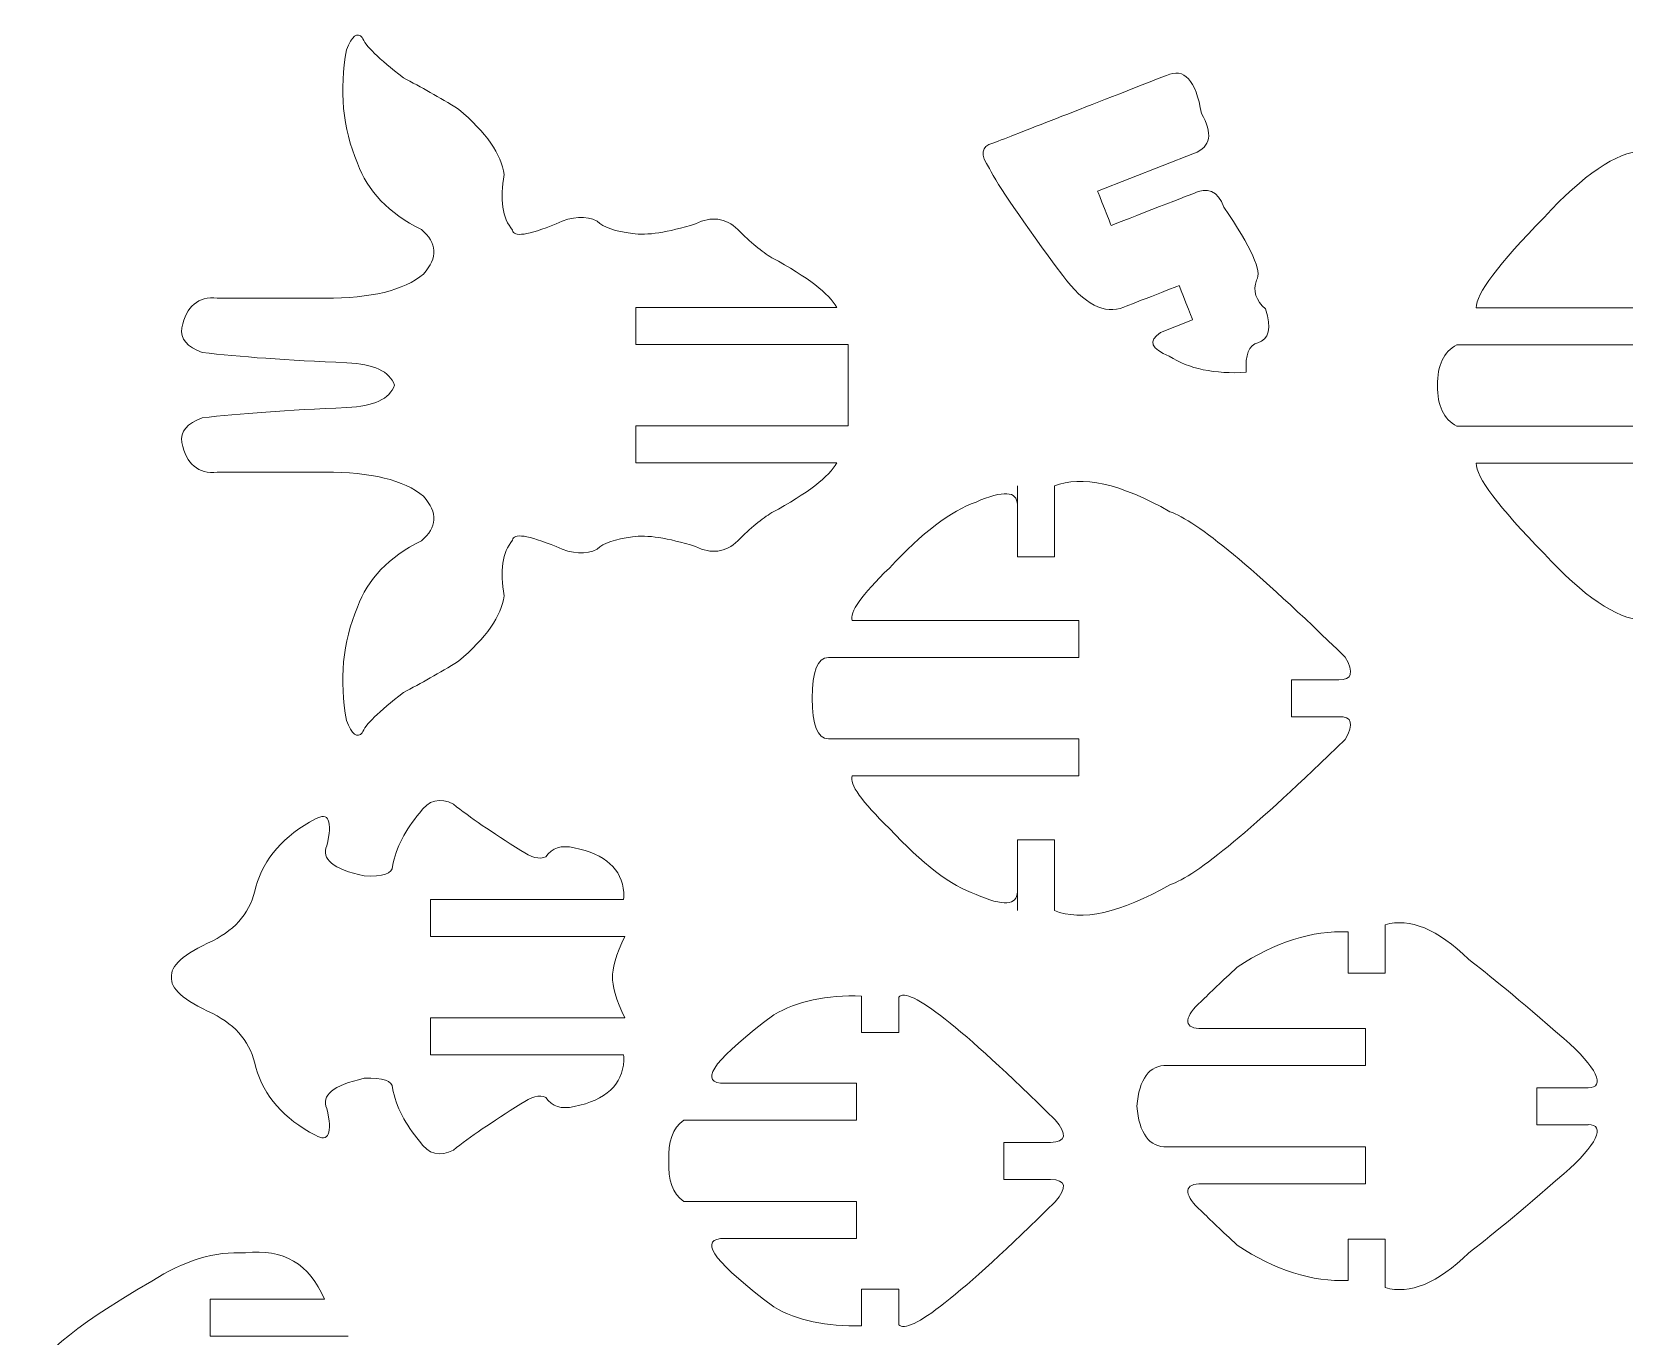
# Model space of a CAD drawing. Header units: inches. Extents: x -299 to 294, y -109 to 223.
# Drawn here: x -299.5 to -179.3, y -45.2 to 53.3 of the extents above; entities that cross this region are included whole.
import ezdxf

# ---------------------------------------------------------------- set-up
doc = ezdxf.new("R2010")
doc.units = ezdxf.units.IN
doc.header["$MEASUREMENT"] = 0
doc.layers.add('Layer 1', color=7, linetype='Continuous')

msp = doc.modelspace()

# ---------------------------------------------------------------- linework, layer by layer
at = {"layer": 'Layer 1', "color": 1, "lineweight": 9}
for points, knots in [([(-238.7264, 32.4948), (-239.2918, 33.5454), (-240.9235, 34.7986), (-243.6221, 36.2545), (-243.6221, 36.2545), (-244.3815, 36.706), (-245.2377, 37.4155), (-246.191, 38.3829), (-246.191, 38.3829), (-247.128, 39.2699), (-248.1944, 39.4151), (-249.3901, 38.8184), (-249.3901, 38.8184), (-251.4907, 38.1574), (-253.0741, 37.9154), (-254.1404, 38.0926), (-254.1404, 38.0926), (-255.4492, 38.2377), (-256.3378, 38.5442), (-256.8065, 39.0118), (-256.8065, 39.0118), (-257.6466, 39.4634), (-258.6807, 39.399), (-259.9084, 38.8184), (-259.9084, 38.8184), (-262.0412, 37.9476), (-263.1398, 37.7862), (-263.2045, 38.3346), (-263.2045, 38.3346), (-263.9641, 39.2536), (-264.174, 40.6565), (-263.8346, 42.5433), (-263.8346, 42.5433), (-264.0448, 44.0593), (-265.192, 45.7039), (-267.2761, 47.4776), (-267.2761, 47.4776), (-268.7303, 48.3644), (-270.1198, 49.1546), (-271.4447, 49.848), (-271.4447, 49.848), (-273.3191, 51.2834), (-274.3531, 52.2991), (-274.5468, 52.8957), (-274.5468, 52.8957), (-274.9267, 53.3117), (-275.3225, 52.9988), (-275.7344, 51.9572), (-275.7344, 51.9572), (-276.2999, 48.9097), (-276.0253, 46.0553), (-274.9104, 43.3946), (-274.9104, 43.3946), (-274.1592, 41.2856), (-272.5514, 39.6148), (-270.0874, 38.3829), (-270.0874, 38.3829), (-268.8839, 37.38), (-268.8273, 36.261), (-269.9179, 35.0255), (-269.9179, 35.0255), (-271.4125, 33.7872), (-273.8927, 33.1809), (-277.3583, 33.2068), (-277.3583, 33.2068), (-280.0726, 33.2068), (-282.787, 33.2068), (-285.5017, 33.2068), (-285.5017, 33.2068), (-286.9394, 33.3486), (-287.8279, 32.6003), (-288.1673, 30.9619), (-288.1673, 30.9619), (-288.2887, 30.1318), (-287.7797, 29.5107), (-286.6404, 29.0996), (-286.6404, 29.0996), (-283.8535, 28.7724), (-280.2101, 28.5127), (-275.7102, 28.3208), (-275.7102, 28.3208), (-273.6746, 28.2387), (-272.4789, 27.6758), (-272.1232, 26.6324)], [0, 0, 0, 0, 0.04761905, 0.04761905, 0.04761905, 0.04761906, 0.0952381, 0.0952381, 0.0952381, 0.09523811, 0.14285714, 0.14285714, 0.14285714, 0.14285715, 0.19047619, 0.19047619, 0.19047619, 0.1904762, 0.23809524, 0.23809524, 0.23809524, 0.23809525, 0.28571429, 0.28571429, 0.28571429, 0.2857143, 0.33333333, 0.33333333, 0.33333333, 0.33333334, 0.38095238, 0.38095238, 0.38095238, 0.38095239, 0.42857143, 0.42857143, 0.42857143, 0.42857144, 0.47619048, 0.47619048, 0.47619048, 0.47619049, 0.52380952, 0.52380952, 0.52380952, 0.52380953, 0.57142857, 0.57142857, 0.57142857, 0.57142858, 0.61904762, 0.61904762, 0.61904762, 0.61904763, 0.66666667, 0.66666667, 0.66666667, 0.66666668, 0.71428571, 0.71428571, 0.71428571, 0.71428572, 0.76190476, 0.76190476, 0.76190476, 0.76190477, 0.80952381, 0.80952381, 0.80952381, 0.80952382, 0.85714286, 0.85714286, 0.85714286, 0.85714287, 0.9047619, 0.9047619, 0.9047619, 0.90476191, 0.95238095, 0.95238095, 0.95238095, 0.95238096, 1, 1, 1, 1]), ([(-217.0528, 32.5225), (-218.4974, 31.9424), (-220.0349, 32.7379), (-221.6643, 34.9094), (-221.6643, 34.9094), (-224.7343, 39.0535), (-226.5762, 41.7464), (-227.19, 42.9882), (-227.19, 42.9882), (-227.9221, 44.0274), (-227.8365, 44.665), (-226.9329, 44.9007)], [0, 0, 0, 0, 0.33333333, 0.33333333, 0.33333333, 0.33333334, 0.66666667, 0.66666667, 0.66666667, 0.66666668, 1, 1, 1, 1]), ([(-211.7237, 44.1394), (-211.7237, 44.1394), (-219.0252, 41.2862), (-219.0252, 41.2862), (-219.0252, 41.2862), (-219.0252, 41.2862), (-218.0083, 38.684), (-218.0083, 38.684), (-218.0083, 38.684), (-218.0083, 38.684), (-211.85, 41.0906), (-211.85, 41.0906)], [0, 0, 0, 0, 0.33333333, 0.33333333, 0.33333333, 0.33333334, 0.66666667, 0.66666667, 0.66666667, 0.66666668, 1, 1, 1, 1]), ([(-177.9014, 44.3333), (-179.882, 44.2042), (-182.3516, 42.5272), (-185.3106, 39.3021), (-185.3106, 39.3021), (-188.7684, 35.7744), (-190.4811, 33.4971), (-190.4486, 32.4706)], [0, 0, 0, 0, 0.5, 0.5, 0.5, 0.50000001, 1, 1, 1, 1]), ([(-207.8015, 27.6047), (-207.8984, 28.9268), (-207.6075, 29.6685), (-206.929, 29.8299), (-206.929, 29.8299), (-206.0891, 30.0717), (-205.8948, 30.9267), (-206.3474, 32.3938), (-206.3474, 32.3938), (-207.0907, 33.0226), (-207.3167, 33.7483), (-207.0258, 34.5708), (-207.0258, 34.5708), (-206.5898, 35.1834), (-207.4136, 37.0219), (-209.4977, 40.0857)], [0, 0, 0, 0, 0.25, 0.25, 0.25, 0.25000001, 0.5, 0.5, 0.5, 0.50000001, 0.75, 0.75, 0.75, 0.75000001, 1, 1, 1, 1]), ([(-214.2859, 30.6038), (-214.2859, 30.6038), (-211.8561, 31.5535), (-211.8561, 31.5535), (-211.8561, 31.5535), (-211.8561, 31.5535), (-212.873, 34.1557), (-212.873, 34.1557), (-212.873, 34.1557), (-212.873, 34.1557), (-217.0528, 32.5223), (-217.0528, 32.5223)], [0, 0, 0, 0, 0.33333333, 0.33333333, 0.33333333, 0.33333334, 0.66666667, 0.66666667, 0.66666667, 0.66666668, 1, 1, 1, 1]), ([(-238.7266, 32.4948), (-238.7266, 32.4948), (-253.898, 32.4948), (-253.898, 32.4948), (-253.898, 32.4948), (-253.898, 32.4948), (-253.898, 29.7009), (-253.898, 29.7009), (-253.898, 29.7009), (-253.898, 29.7009), (-237.8539, 29.7009), (-237.8539, 29.7009)], [0, 0, 0, 0, 0.33333333, 0.33333333, 0.33333333, 0.33333334, 0.66666667, 0.66666667, 0.66666667, 0.66666668, 1, 1, 1, 1]), ([(-190.4486, 32.4706), (-190.4486, 32.4706), (-165.4237, 32.4753), (-165.4237, 32.4753), (-165.4237, 32.4753), (-165.4237, 32.4753), (-165.4237, 29.6814), (-165.4237, 29.6814), (-165.4237, 29.6814), (-165.4237, 29.6814), (-191.9026, 29.6814), (-191.9026, 29.6814)], [0, 0, 0, 0, 0.33333333, 0.33333333, 0.33333333, 0.33333334, 0.66666667, 0.66666667, 0.66666667, 0.66666668, 1, 1, 1, 1]), ([(-214.2859, 30.604), (-215.2337, 29.9749), (-215.0113, 29.3784), (-213.6181, 28.814), (-213.6181, 28.814), (-212.1319, 27.8626), (-210.1929, 27.4593), (-207.8015, 27.6047)], [0, 0, 0, 0, 0.5, 0.5, 0.5, 0.50000001, 1, 1, 1, 1]), ([(-238.7264, 20.77), (-239.2918, 19.7194), (-240.9235, 18.4662), (-243.6221, 17.0103), (-243.6221, 17.0103), (-244.3815, 16.5587), (-245.2377, 15.8493), (-246.191, 14.8819), (-246.191, 14.8819), (-247.128, 13.9949), (-248.1944, 13.8497), (-249.3901, 14.4464), (-249.3901, 14.4464), (-251.4907, 15.1074), (-253.0741, 15.3494), (-254.1404, 15.1722), (-254.1404, 15.1722), (-255.4492, 15.0271), (-256.3378, 14.7206), (-256.8065, 14.253), (-256.8065, 14.253), (-257.6466, 13.8014), (-258.6807, 13.8658), (-259.9084, 14.4464), (-259.9084, 14.4464), (-262.0412, 15.3172), (-263.1398, 15.4786), (-263.2045, 14.9302), (-263.2045, 14.9302), (-263.9641, 14.0112), (-264.174, 12.6083), (-263.8346, 10.7215), (-263.8346, 10.7215), (-264.0448, 9.2055), (-265.192, 7.5609), (-267.2761, 5.7872), (-267.2761, 5.7872), (-268.7303, 4.9004), (-270.1198, 4.1102), (-271.4447, 3.4168), (-271.4447, 3.4168), (-273.3191, 1.9814), (-274.3531, 0.9657), (-274.5468, 0.3691), (-274.5468, 0.3691), (-274.9267, -0.0469), (-275.3225, 0.266), (-275.7344, 1.3076), (-275.7344, 1.3076), (-276.2999, 4.3551), (-276.0253, 7.2095), (-274.9104, 9.8702), (-274.9104, 9.8702), (-274.1592, 11.9792), (-272.5514, 13.6499), (-270.0874, 14.8819), (-270.0874, 14.8819), (-268.8839, 15.8848), (-268.8273, 17.0038), (-269.9179, 18.2393), (-269.9179, 18.2393), (-271.4125, 19.4776), (-273.8927, 20.0839), (-277.3583, 20.058), (-277.3583, 20.058), (-280.0726, 20.058), (-282.787, 20.058), (-285.5017, 20.058), (-285.5017, 20.058), (-286.9394, 19.9162), (-287.8279, 20.6645), (-288.1673, 22.3029), (-288.1673, 22.3029), (-288.2887, 23.133), (-287.7797, 23.754), (-286.6404, 24.1652), (-286.6404, 24.1652), (-283.8535, 24.4924), (-280.2101, 24.7521), (-275.7102, 24.944), (-275.7102, 24.944), (-273.6746, 25.0261), (-272.4789, 25.589), (-272.1232, 26.6324)], [0, 0, 0, 0, 0.04761905, 0.04761905, 0.04761905, 0.04761906, 0.0952381, 0.0952381, 0.0952381, 0.09523811, 0.14285714, 0.14285714, 0.14285714, 0.14285715, 0.19047619, 0.19047619, 0.19047619, 0.1904762, 0.23809524, 0.23809524, 0.23809524, 0.23809525, 0.28571429, 0.28571429, 0.28571429, 0.2857143, 0.33333333, 0.33333333, 0.33333333, 0.33333334, 0.38095238, 0.38095238, 0.38095238, 0.38095239, 0.42857143, 0.42857143, 0.42857143, 0.42857144, 0.47619048, 0.47619048, 0.47619048, 0.47619049, 0.52380952, 0.52380952, 0.52380952, 0.52380953, 0.57142857, 0.57142857, 0.57142857, 0.57142858, 0.61904762, 0.61904762, 0.61904762, 0.61904763, 0.66666667, 0.66666667, 0.66666667, 0.66666668, 0.71428571, 0.71428571, 0.71428571, 0.71428572, 0.76190476, 0.76190476, 0.76190476, 0.76190477, 0.80952381, 0.80952381, 0.80952381, 0.80952382, 0.85714286, 0.85714286, 0.85714286, 0.85714287, 0.9047619, 0.9047619, 0.9047619, 0.90476191, 0.95238095, 0.95238095, 0.95238095, 0.95238096, 1, 1, 1, 1]), ([(-238.7266, 20.77), (-238.7266, 20.77), (-253.898, 20.77), (-253.898, 20.77), (-253.898, 20.77), (-253.898, 20.77), (-253.898, 23.5639), (-253.898, 23.5639), (-253.898, 23.5639), (-253.898, 23.5639), (-237.8539, 23.5639), (-237.8539, 23.5639)], [0, 0, 0, 0, 0.33333333, 0.33333333, 0.33333333, 0.33333334, 0.66666667, 0.66666667, 0.66666667, 0.66666668, 1, 1, 1, 1]), ([(-190.4486, 20.7459), (-190.4486, 20.7459), (-165.4237, 20.7411), (-165.4237, 20.7411), (-165.4237, 20.7411), (-165.4237, 20.7411), (-165.4237, 23.535), (-165.4237, 23.535), (-165.4237, 23.535), (-165.4237, 23.535), (-191.9026, 23.535), (-191.9026, 23.535)], [0, 0, 0, 0, 0.33333333, 0.33333333, 0.33333333, 0.33333334, 0.66666667, 0.66666667, 0.66666667, 0.66666668, 1, 1, 1, 1]), ([(-177.9014, 8.8832), (-179.882, 9.0122), (-182.3516, 10.6893), (-185.3106, 13.9143), (-185.3106, 13.9143), (-188.7684, 17.442), (-190.4811, 19.7194), (-190.4486, 20.7459)], [0, 0, 0, 0, 0.5, 0.5, 0.5, 0.50000001, 1, 1, 1, 1]), ([(-200.8216, 4.3897), (-199.82, 4.3582), (-199.6583, 4.9285), (-200.3368, 6.0999), (-200.3368, 6.0999), (-207.1714, 12.7594), (-211.5822, 16.4197), (-213.5695, 17.081), (-213.5695, 17.081), (-217.3182, 19.2079), (-220.2266, 19.8545), (-222.2944, 19.0207)], [0, 0, 0, 0, 0.33333333, 0.33333333, 0.33333333, 0.33333334, 0.66666667, 0.66666667, 0.66666667, 0.66666668, 1, 1, 1, 1]), ([(-225.0884, 17.6131), (-225.1061, 18.6449), (-226.146, 18.7094), (-228.208, 17.8066), (-228.208, 17.8066), (-230.0984, 17.1455), (-232.2798, 15.4845), (-234.7517, 12.8238), (-234.7517, 12.8238), (-236.8521, 10.7928), (-237.7893, 9.4697), (-237.563, 8.8551)], [0, 0, 0, 0, 0.33333333, 0.33333333, 0.33333333, 0.33333334, 0.66666667, 0.66666667, 0.66666667, 0.66666668, 1, 1, 1, 1]), ([(-222.2944, 19.0207), (-222.2944, 19.0207), (-222.2944, 13.6824), (-222.2944, 13.6824), (-222.2944, 13.6824), (-222.2944, 13.6824), (-225.0884, 13.6824), (-225.0884, 13.6824), (-225.0884, 13.6824), (-225.0884, 13.6824), (-225.0884, 19.0207), (-225.0884, 19.0207)], [0, 0, 0, 0, 0.33333333, 0.33333333, 0.33333333, 0.33333334, 0.66666667, 0.66666667, 0.66666667, 0.66666668, 1, 1, 1, 1]), ([(-237.563, 8.8551), (-237.563, 8.8551), (-220.4468, 8.8598), (-220.4468, 8.8598), (-220.4468, 8.8598), (-220.4468, 8.8598), (-220.4468, 6.0659), (-220.4468, 6.0659), (-220.4468, 6.0659), (-220.4468, 6.0659), (-239.3566, 6.0659), (-239.3566, 6.0659)], [0, 0, 0, 0, 0.33333333, 0.33333333, 0.33333333, 0.33333334, 0.66666667, 0.66666667, 0.66666667, 0.66666668, 1, 1, 1, 1]), ([(-200.8216, 4.3897), (-200.8216, 4.3897), (-204.385, 4.3893), (-204.385, 4.3893), (-204.385, 4.3893), (-204.385, 4.3893), (-204.385, 1.5954), (-204.385, 1.5954), (-204.385, 1.5954), (-204.385, 1.5954), (-200.8218, 1.5954), (-200.8218, 1.5954)], [0, 0, 0, 0, 0.33333333, 0.33333333, 0.33333333, 0.33333334, 0.66666667, 0.66666667, 0.66666667, 0.66666668, 1, 1, 1, 1]), ([(-200.8216, 1.5954), (-199.82, 1.6268), (-199.6583, 1.0566), (-200.3368, -0.1149), (-200.3368, -0.1149), (-207.1714, -6.7743), (-211.5822, -10.4346), (-213.5695, -11.096), (-213.5695, -11.096), (-217.3182, -13.2228), (-220.2266, -13.8694), (-222.2944, -13.0356)], [0, 0, 0, 0, 0.33333333, 0.33333333, 0.33333333, 0.33333334, 0.66666667, 0.66666667, 0.66666667, 0.66666668, 1, 1, 1, 1]), ([(-237.563, -2.8701), (-237.563, -2.8701), (-220.4468, -2.8748), (-220.4468, -2.8748), (-220.4468, -2.8748), (-220.4468, -2.8748), (-220.4468, -0.0809), (-220.4468, -0.0809), (-220.4468, -0.0809), (-220.4468, -0.0809), (-239.3566, -0.0809), (-239.3566, -0.0809)], [0, 0, 0, 0, 0.33333333, 0.33333333, 0.33333333, 0.33333334, 0.66666667, 0.66666667, 0.66666667, 0.66666668, 1, 1, 1, 1]), ([(-225.0884, -11.6281), (-225.1061, -12.6599), (-226.146, -12.7243), (-228.208, -11.8216), (-228.208, -11.8216), (-230.0984, -11.1604), (-232.2798, -9.4995), (-234.7517, -6.8387), (-234.7517, -6.8387), (-236.8521, -4.8077), (-237.7893, -3.4847), (-237.563, -2.8701)], [0, 0, 0, 0, 0.33333333, 0.33333333, 0.33333333, 0.33333334, 0.66666667, 0.66666667, 0.66666667, 0.66666668, 1, 1, 1, 1]), ([(-254.8184, -12.1951), (-254.7923, -11.916), (-254.7894, -11.9223), (-254.8084, -11.6697), (-254.8084, -11.6697), (-254.943, -9.9009), (-256.1907, -8.7774), (-258.5512, -8.3001), (-258.5512, -8.3001), (-259.521, -8.0742), (-260.2317, -8.3001), (-260.6841, -8.9774), (-260.6841, -8.9774), (-261.1527, -9.2029), (-261.7829, -9.0418), (-262.5743, -8.4936), (-262.5743, -8.4936), (-264.7555, -7.1391), (-266.4521, -5.978), (-267.6638, -5.0105), (-267.6638, -5.0105), (-268.6817, -4.4622), (-269.538, -4.6879), (-270.233, -5.6877), (-270.233, -5.6877), (-271.2994, -6.9295), (-271.9777, -8.2679), (-272.2688, -9.703), (-272.2688, -9.703), (-272.2688, -10.2349), (-272.9796, -10.4769), (-274.4014, -10.4285), (-274.4014, -10.4285), (-276.7605, -9.8966), (-277.6975, -9.1384), (-277.2127, -8.155), (-277.2127, -8.155), (-276.7928, -6.2524), (-277.0833, -5.5752), (-278.0853, -6.1232), (-278.0853, -6.1232), (-280.4605, -7.3807), (-281.963, -9.0901), (-282.5932, -11.2509), (-282.5932, -11.2509), (-282.9326, -13.0568), (-284.0151, -14.4116), (-285.8408, -15.3145), (-285.8408, -15.3145), (-288.0382, -16.332), (-289.0722, -17.2495), (-288.943, -18.067)], [0, 0, 0, 0, 0.07692308, 0.07692308, 0.07692308, 0.07692309, 0.15384615, 0.15384615, 0.15384615, 0.15384616, 0.23076923, 0.23076923, 0.23076923, 0.23076924, 0.30769231, 0.30769231, 0.30769231, 0.30769232, 0.38461538, 0.38461538, 0.38461538, 0.38461539, 0.46153846, 0.46153846, 0.46153846, 0.46153847, 0.53846154, 0.53846154, 0.53846154, 0.53846155, 0.61538462, 0.61538462, 0.61538462, 0.61538463, 0.69230769, 0.69230769, 0.69230769, 0.6923077, 0.76923077, 0.76923077, 0.76923077, 0.76923078, 0.84615385, 0.84615385, 0.84615385, 0.84615386, 0.92307692, 0.92307692, 0.92307692, 0.92307693, 1, 1, 1, 1]), ([(-222.2944, -13.0356), (-222.2944, -13.0356), (-222.2944, -7.6973), (-222.2944, -7.6973), (-222.2944, -7.6973), (-222.2944, -7.6973), (-225.0884, -7.6973), (-225.0884, -7.6973), (-225.0884, -7.6973), (-225.0884, -7.6973), (-225.0884, -13.0356), (-225.0884, -13.0356)], [0, 0, 0, 0, 0.33333333, 0.33333333, 0.33333333, 0.33333334, 0.66666667, 0.66666667, 0.66666667, 0.66666668, 1, 1, 1, 1]), ([(-254.8184, -12.1951), (-254.8184, -12.1951), (-269.3834, -12.1951), (-269.3834, -12.1951), (-269.3834, -12.1951), (-269.3834, -12.1951), (-269.3834, -14.989), (-269.3834, -14.989), (-269.3834, -14.989), (-269.3834, -14.989), (-254.7216, -14.989), (-254.7216, -14.989)], [0, 0, 0, 0, 0.33333333, 0.33333333, 0.33333333, 0.33333334, 0.66666667, 0.66666667, 0.66666667, 0.66666668, 1, 1, 1, 1]), ([(-197.3249, -14.112), (-197.3249, -14.112), (-197.3247, -17.7666), (-197.3247, -17.7666), (-197.3247, -17.7666), (-197.3247, -17.7666), (-200.1187, -17.7666), (-200.1187, -17.7666), (-200.1187, -17.7666), (-200.1187, -17.7666), (-200.1187, -14.6443), (-200.1187, -14.6443)], [0, 0, 0, 0, 0.33333333, 0.33333333, 0.33333333, 0.33333334, 0.66666667, 0.66666667, 0.66666667, 0.66666668, 1, 1, 1, 1]), ([(-200.1187, -14.6443), (-202.8254, -14.5316), (-205.6123, -15.4184), (-208.4802, -17.305), (-208.4802, -17.305), (-209.6354, -18.3692), (-210.5482, -19.2402), (-211.2186, -19.9172)], [0, 0, 0, 0, 0.5, 0.5, 0.5, 0.50000001, 1, 1, 1, 1]), ([(-181.9901, -26.4119), (-180.6493, -26.438), (-181.2954, -24.8643), (-183.8321, -22.7056), (-183.8321, -22.7056), (-187.2492, -19.7275), (-189.5841, -17.8197), (-191.0305, -16.7054)], [0, 0, 0, 0, 0.5, 0.5, 0.5, 0.50000001, 1, 1, 1, 1]), ([(-254.8184, -23.9392), (-254.7955, -24.1833), (-254.7905, -24.145), (-254.8023, -24.3687), (-254.8023, -24.3687), (-254.8988, -26.1927), (-256.1485, -27.348), (-258.5512, -27.8338), (-258.5512, -27.8338), (-259.521, -28.0597), (-260.2317, -27.8338), (-260.6841, -27.1565), (-260.6841, -27.1565), (-261.1527, -26.931), (-261.7829, -27.0921), (-262.5743, -27.6403), (-262.5743, -27.6403), (-264.7555, -28.9948), (-266.4521, -30.1559), (-267.6638, -31.1235), (-267.6638, -31.1235), (-268.6817, -31.6717), (-269.538, -31.446), (-270.233, -30.4462), (-270.233, -30.4462), (-271.2994, -29.2044), (-271.9777, -27.866), (-272.2688, -26.431), (-272.2688, -26.431), (-272.2688, -25.899), (-272.9796, -25.6571), (-274.4014, -25.7054), (-274.4014, -25.7054), (-276.7605, -26.2373), (-277.6975, -26.9955), (-277.2127, -27.979), (-277.2127, -27.979), (-276.7928, -29.8815), (-277.0833, -30.5587), (-278.0853, -30.0107), (-278.0853, -30.0107), (-280.4605, -28.7532), (-281.963, -27.0438), (-282.5932, -24.883), (-282.5932, -24.883), (-282.9326, -23.0771), (-284.0151, -21.7224), (-285.8408, -20.8194), (-285.8408, -20.8194), (-288.0382, -19.8019), (-289.0722, -18.8845), (-288.943, -18.067)], [0, 0, 0, 0, 0.07692308, 0.07692308, 0.07692308, 0.07692309, 0.15384615, 0.15384615, 0.15384615, 0.15384616, 0.23076923, 0.23076923, 0.23076923, 0.23076924, 0.30769231, 0.30769231, 0.30769231, 0.30769232, 0.38461538, 0.38461538, 0.38461538, 0.38461539, 0.46153846, 0.46153846, 0.46153846, 0.46153847, 0.53846154, 0.53846154, 0.53846154, 0.53846155, 0.61538462, 0.61538462, 0.61538462, 0.61538463, 0.69230769, 0.69230769, 0.69230769, 0.6923077, 0.76923077, 0.76923077, 0.76923077, 0.76923078, 0.84615385, 0.84615385, 0.84615385, 0.84615386, 0.92307692, 0.92307692, 0.92307692, 0.92307693, 1, 1, 1, 1]), ([(-222.5853, -30.5424), (-221.4063, -30.5142), (-221.2932, -29.9457), (-222.2461, -28.8371), (-222.2461, -28.8371), (-229.3634, -21.7992), (-233.2977, -18.7106), (-234.0488, -19.5713)], [0, 0, 0, 0, 0.5, 0.5, 0.5, 0.50000001, 1, 1, 1, 1]), ([(-236.8429, -19.4938), (-239.5072, -19.4093), (-241.7149, -19.8809), (-243.4659, -20.9088), (-243.4659, -20.9088), (-247.7905, -24.1407), (-249.1351, -25.8619), (-247.4996, -26.0723)], [0, 0, 0, 0, 0.5, 0.5, 0.5, 0.50000001, 1, 1, 1, 1]), ([(-234.0488, -19.5713), (-234.0488, -19.5713), (-234.0488, -22.2405), (-234.0488, -22.2405), (-234.0488, -22.2405), (-234.0488, -22.2405), (-236.8429, -22.2405), (-236.8429, -22.2405), (-236.8429, -22.2405), (-236.8429, -22.2405), (-236.8429, -19.4938), (-236.8429, -19.4938)], [0, 0, 0, 0, 0.33333333, 0.33333333, 0.33333333, 0.33333334, 0.66666667, 0.66666667, 0.66666667, 0.66666668, 1, 1, 1, 1]), ([(-254.8184, -23.9392), (-254.8184, -23.9392), (-269.3834, -23.9392), (-269.3834, -23.9392), (-269.3834, -23.9392), (-269.3834, -23.9392), (-269.3834, -21.1453), (-269.3834, -21.1453), (-269.3834, -21.1453), (-269.3834, -21.1453), (-254.7216, -21.1453), (-254.7216, -21.1453)], [0, 0, 0, 0, 0.33333333, 0.33333333, 0.33333333, 0.33333334, 0.66666667, 0.66666667, 0.66666667, 0.66666668, 1, 1, 1, 1]), ([(-211.388, -21.9416), (-211.388, -21.9416), (-198.8095, -21.9416), (-198.8095, -21.9416), (-198.8095, -21.9416), (-198.8095, -21.9416), (-198.8095, -24.7355), (-198.8095, -24.7355), (-198.8095, -24.7355), (-198.8095, -24.7355), (-213.7776, -24.7355), (-213.7776, -24.7355)], [0, 0, 0, 0, 0.33333333, 0.33333333, 0.33333333, 0.33333334, 0.66666667, 0.66666667, 0.66666667, 0.66666668, 1, 1, 1, 1]), ([(-247.4996, -26.0723), (-247.4996, -26.0723), (-237.2216, -26.0723), (-237.2216, -26.0723), (-237.2216, -26.0723), (-237.2216, -26.0723), (-237.2216, -28.8662), (-237.2216, -28.8662), (-237.2216, -28.8662), (-237.2216, -28.8662), (-250.2626, -28.8662), (-250.2626, -28.8662)], [0, 0, 0, 0, 0.33333333, 0.33333333, 0.33333333, 0.33333334, 0.66666667, 0.66666667, 0.66666667, 0.66666668, 1, 1, 1, 1]), ([(-181.9901, -26.4117), (-181.9901, -26.4117), (-185.8777, -26.4117), (-185.8777, -26.4117), (-185.8777, -26.4117), (-185.8777, -26.4117), (-185.8777, -29.2056), (-185.8777, -29.2056), (-185.8777, -29.2056), (-185.8777, -29.2056), (-181.9901, -29.2056), (-181.9901, -29.2056)], [0, 0, 0, 0, 0.33333333, 0.33333333, 0.33333333, 0.33333334, 0.66666667, 0.66666667, 0.66666667, 0.66666668, 1, 1, 1, 1]), ([(-181.9901, -29.2054), (-180.6493, -29.1793), (-181.2954, -30.753), (-183.8321, -32.9117), (-183.8321, -32.9117), (-187.2492, -35.8898), (-189.5841, -37.7976), (-191.0305, -38.9119)], [0, 0, 0, 0, 0.5, 0.5, 0.5, 0.50000001, 1, 1, 1, 1]), ([(-222.5851, -30.5424), (-222.5851, -30.5424), (-226.1195, -30.5428), (-226.1195, -30.5428), (-226.1195, -30.5428), (-226.1195, -30.5428), (-226.1195, -33.3367), (-226.1195, -33.3367), (-226.1195, -33.3367), (-226.1195, -33.3367), (-222.5851, -33.3367), (-222.5851, -33.3367)], [0, 0, 0, 0, 0.33333333, 0.33333333, 0.33333333, 0.33333334, 0.66666667, 0.66666667, 0.66666667, 0.66666668, 1, 1, 1, 1]), ([(-211.388, -33.6758), (-211.388, -33.6758), (-198.8095, -33.6758), (-198.8095, -33.6758), (-198.8095, -33.6758), (-198.8095, -33.6758), (-198.8095, -30.8819), (-198.8095, -30.8819), (-198.8095, -30.8819), (-198.8095, -30.8819), (-213.7776, -30.8819), (-213.7776, -30.8819)], [0, 0, 0, 0, 0.33333333, 0.33333333, 0.33333333, 0.33333334, 0.66666667, 0.66666667, 0.66666667, 0.66666668, 1, 1, 1, 1]), ([(-222.5853, -33.3367), (-221.4063, -33.365), (-221.2932, -33.9335), (-222.2461, -35.0421), (-222.2461, -35.0421), (-229.3634, -42.08), (-233.2977, -45.1685), (-234.0488, -44.3078)], [0, 0, 0, 0, 0.5, 0.5, 0.5, 0.50000001, 1, 1, 1, 1]), ([(-247.4996, -37.8069), (-247.4996, -37.8069), (-237.2216, -37.8069), (-237.2216, -37.8069), (-237.2216, -37.8069), (-237.2216, -37.8069), (-237.2216, -35.013), (-237.2216, -35.013), (-237.2216, -35.013), (-237.2216, -35.013), (-250.2626, -35.013), (-250.2626, -35.013)], [0, 0, 0, 0, 0.33333333, 0.33333333, 0.33333333, 0.33333334, 0.66666667, 0.66666667, 0.66666667, 0.66666668, 1, 1, 1, 1]), ([(-200.1187, -40.973), (-202.8254, -41.0857), (-205.6123, -40.1989), (-208.4802, -38.3123), (-208.4802, -38.3123), (-209.6354, -37.2481), (-210.5482, -36.3771), (-211.2186, -35.7001)], [0, 0, 0, 0, 0.5, 0.5, 0.5, 0.50000001, 1, 1, 1, 1]), ([(-236.8429, -44.3854), (-239.5072, -44.4699), (-241.7149, -43.9983), (-243.4659, -42.9704), (-243.4659, -42.9704), (-247.7905, -39.7385), (-249.1351, -38.0172), (-247.4996, -37.8069)], [0, 0, 0, 0, 0.5, 0.5, 0.5, 0.50000001, 1, 1, 1, 1]), ([(-197.3249, -41.5053), (-197.3249, -41.5053), (-197.3247, -37.8507), (-197.3247, -37.8507), (-197.3247, -37.8507), (-197.3247, -37.8507), (-200.1187, -37.8507), (-200.1187, -37.8507), (-200.1187, -37.8507), (-200.1187, -37.8507), (-200.1187, -40.973), (-200.1187, -40.973)], [0, 0, 0, 0, 0.33333333, 0.33333333, 0.33333333, 0.33333334, 0.66666667, 0.66666667, 0.66666667, 0.66666668, 1, 1, 1, 1]), ([(-277.4066, -42.3872), (-278.5217, -39.7238), (-280.509, -38.5564), (-283.3689, -38.8852), (-283.3689, -38.8852), (-285.6628, -38.756), (-288.0219, -39.4655), (-290.4455, -41.0137), (-290.4455, -41.0137), (-296.6661, -44.6614), (-299.4937, -47.0766), (-298.9282, -48.2592)], [0, 0, 0, 0, 0.33333333, 0.33333333, 0.33333333, 0.33333334, 0.66666667, 0.66666667, 0.66666667, 0.66666668, 1, 1, 1, 1]), ([(-234.0488, -44.3078), (-234.0488, -44.3078), (-234.0488, -41.6387), (-234.0488, -41.6387), (-234.0488, -41.6387), (-234.0488, -41.6387), (-236.8429, -41.6387), (-236.8429, -41.6387), (-236.8429, -41.6387), (-236.8429, -41.6387), (-236.8429, -44.3854), (-236.8429, -44.3854)], [0, 0, 0, 0, 0.33333333, 0.33333333, 0.33333333, 0.33333334, 0.66666667, 0.66666667, 0.66666667, 0.66666668, 1, 1, 1, 1]), ([(-277.4064, -42.3872), (-277.4064, -42.3872), (-286.038, -42.3872), (-286.038, -42.3872), (-286.038, -42.3872), (-286.038, -42.3872), (-286.038, -45.1811), (-286.038, -45.1811), (-286.038, -45.1811), (-286.038, -45.1811), (-275.6132, -45.1811), (-275.6132, -45.1811)], [0, 0, 0, 0, 0.33333333, 0.33333333, 0.33333333, 0.33333334, 0.66666667, 0.66666667, 0.66666667, 0.66666668, 1, 1, 1, 1])]:
    msp.add_open_spline(points, degree=3, knots=knots, dxfattribs=at)
for points in [[(-213.8296, 50.021), (-212.4872, 50.6315), (-211.6088, 49.674), (-211.1945, 47.1486)], [(-213.8296, 50.021), (-220.5365, 47.4004), (-224.9042, 45.6935), (-226.9329, 44.9007)], [(-211.7237, 44.1394), (-210.4836, 44.633), (-210.3072, 45.6359), (-211.1945, 47.1486)], [(-211.8498, 41.0906), (-210.7262, 41.6337), (-209.9422, 41.2986), (-209.4977, 40.0857)], [(-237.8539, 26.6324), (-237.8539, 27.6552), (-237.8539, 28.6779), (-237.8539, 29.7009)], [(-191.9028, 29.6814), (-192.9044, 29.1497), (-193.3892, 28.125), (-193.357, 26.608)], [(-237.8539, 26.6324), (-237.8539, 25.6096), (-237.8539, 24.5869), (-237.8539, 23.5639)], [(-191.9028, 23.535), (-192.9044, 24.0667), (-193.3892, 25.0915), (-193.357, 26.6084)], [(-239.3564, 6.0659), (-240.1806, 6.0388), (-240.5845, 5.0143), (-240.5682, 2.9925)], [(-239.3564, -0.0809), (-240.1806, -0.0538), (-240.5845, 0.9708), (-240.5682, 2.9925)], [(-191.0305, -16.7054), (-193.3595, -14.4351), (-195.4576, -13.5705), (-197.3249, -14.1122)], [(-255.6429, -18.067), (-255.6912, -17.5252), (-255.384, -16.3176), (-254.7216, -14.989)], [(-255.6429, -18.067), (-255.6912, -18.6087), (-255.384, -19.8167), (-254.7216, -21.1453)], [(-211.388, -21.9414), (-212.5756, -21.8987), (-212.4548, -20.9779), (-211.2186, -19.9172)], [(-216.0658, -27.8087), (-215.8915, -25.7291), (-215.1286, -24.7048), (-213.7776, -24.7353)], [(-216.0658, -27.8087), (-215.8915, -29.8882), (-215.1286, -30.9125), (-213.7776, -30.8821)], [(-250.2626, -28.8662), (-251.1108, -29.4735), (-251.4905, -30.4981), (-251.4017, -31.9396)], [(-250.2626, -35.013), (-251.1108, -34.4057), (-251.4905, -33.3811), (-251.4017, -31.9396)], [(-211.388, -33.6759), (-212.5756, -33.7186), (-212.4548, -34.6394), (-211.2186, -35.7001)], [(-191.0305, -38.9119), (-193.3595, -41.1822), (-195.4576, -42.0468), (-197.3249, -41.5051)]]:
    msp.add_open_spline(points, degree=3, dxfattribs=at)

doc.saveas('drawing.dxf')
